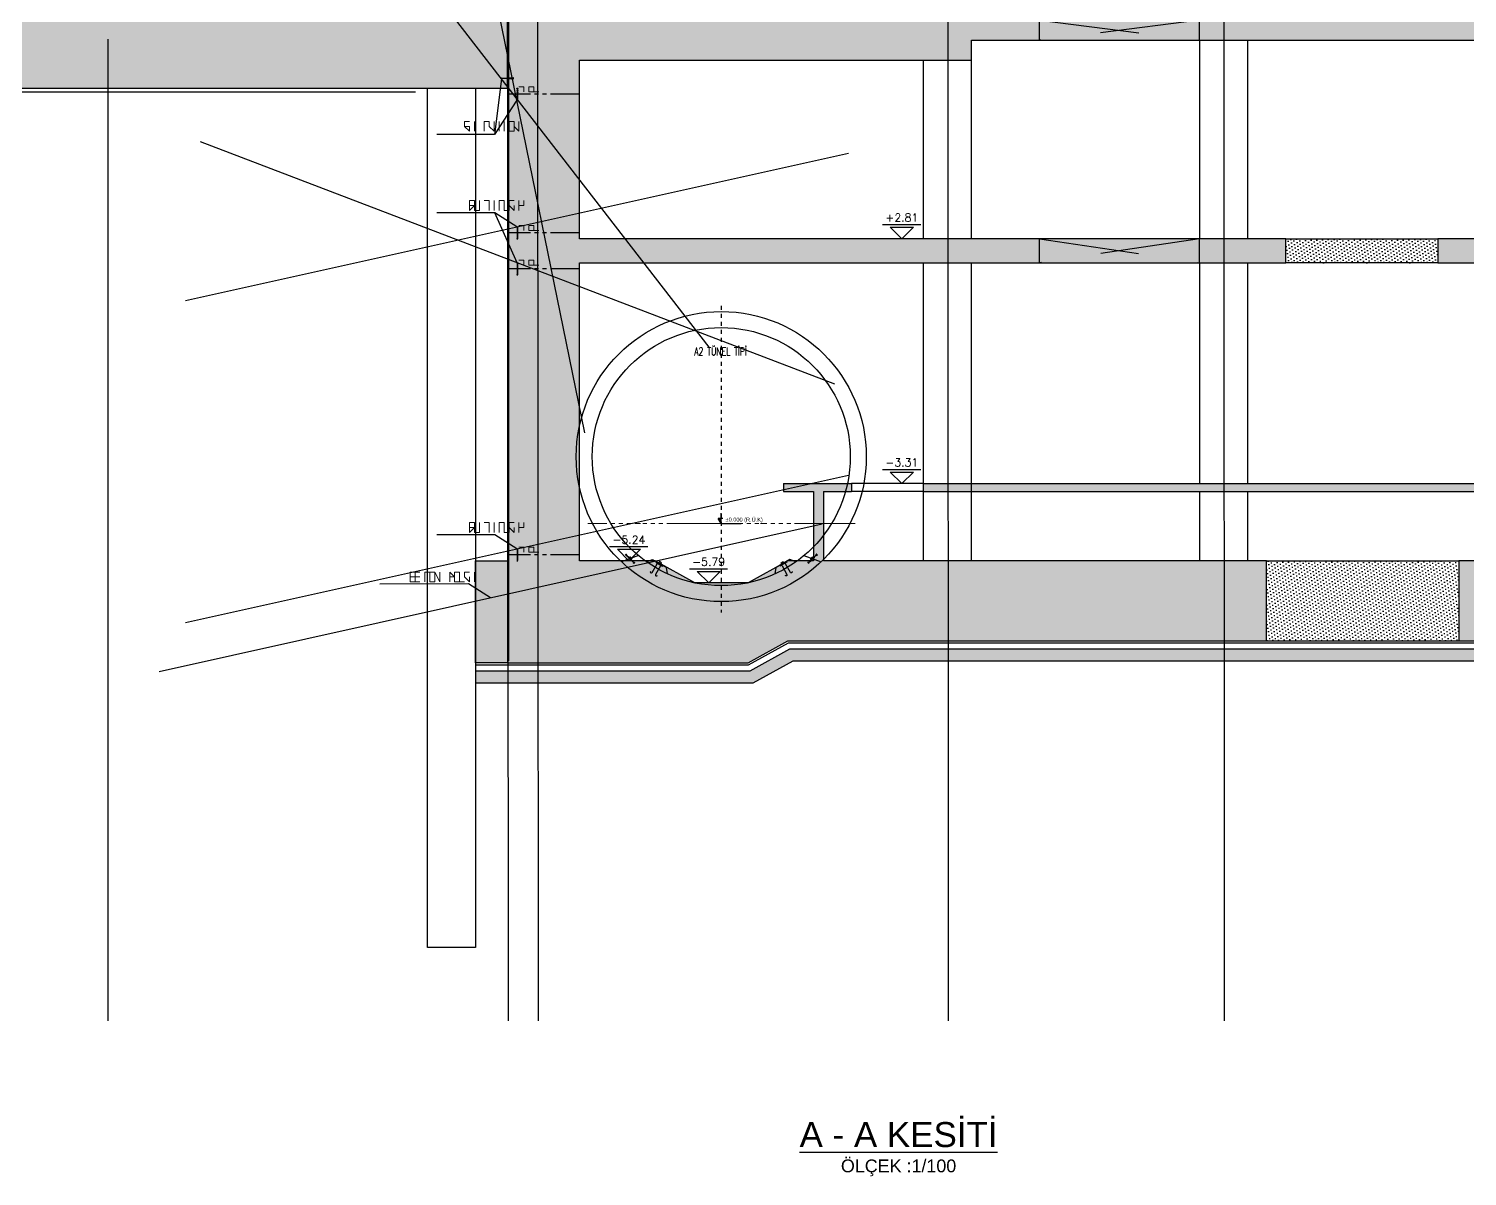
# Model space of a CAD drawing. Header units: millimetres. Extents: x 400382 to 401500, y 4543975 to 4544133.
# Drawn here: x 400654.9 to 400690.85, y 4544002.22 to 4544030.9 of the extents above; entities that cross this region are included whole.
import ezdxf
from ezdxf.enums import TextEntityAlignment as Align

# ---------------------------------------------------------------- set-up
doc = ezdxf.new("R2010")
doc.units = ezdxf.units.MM
for name, pattern in [('ACAD_ISO05W100', [33, 24, -3, 0, -3, 0, -3]), ('AKS', [3, 2.5, -0.25, 0, -0.25]), ('CIZGI', [0.4, 0.25, -0.15]), ('CONTINU', [0]), ('DASHDOT', [1, 0.5, -0.25, 0, -0.25]), ('DASHDOT2', [0.5, 0.25, -0.125, 0, -0.125]), ('HIDDEN2', [4.7625, 3.175, -1.5875])]:
    doc.linetypes.add(name, pattern=pattern)
for name, color, linetype in [('aks prota', 2, 'AKS'), ('AXIS', 8, 'DASHDOT2'), ('görünüş prota', 4, 'Continuous'), ('iderzi_PROTA', 3, 'Continuous'), ('inşaat derzi prota', 11, 'Continuous'), ('KALIP', 1, 'Continuous'), ('kesik prota', 2, 'CIZGI'), ('kesit prota', 1, 'Continuous'), ('kesit tarama prota', 252, 'Continuous'), ('KOT', 7, 'Continuous'), ('kot prota', 4, 'Continuous'), ('LINE V2', 7, 'Continuous'), ('not prota', 2, 'Continuous'), ('not çizgisi prota', 4, 'Continuous'), ('OLCU', 5, 'Continuous'), ('PRT-CST-rc_level', 6, 'Continuous'), ('PRT-CST-rc_levermark', 4, 'Continuous'), ('st_s_su tutucu', 2, 'Continuous'), ('st_s_ölçü', 4, 'Continuous'), ('t35 prota', 3, 'Continuous'), ('tplan prota', 7, 'Continuous'), ('WATER STOP_B', 5, 'Continuous')]:
    doc.layers.add(name, color=color, linetype=linetype)
doc.layers.add('PRT-Geo-Axis', color=12, linetype='DASHDOT', lineweight=18)
doc.layers.add('PRT-KD-kazik', color=172, linetype='Continuous', lineweight=25)
doc.styles.add('Arial', font='Arial.ttf')
doc.styles.add('OLCU', font='romanstw.shx')
doc.styles.add('SIMPLXTW', font='simplxtw.shx', dxfattribs={"width": 0.6, "height": 125})
doc.styles.add('TEXT250', font='romanstw.shx', dxfattribs={"width": 0.8, "height": 25})
doc.styles.add('TUNNELCONSULT', font='Arial.ttf')
doc.dimstyles.new('1-50', dxfattribs={"dimtxt": 10, "dimasz": 4, "dimexe": 4, "dimexo": 8, "dimgap": 4, "dimtad": 1, "dimdec": 1, "dimrnd": 0.05, "dimzin": 9, "dimdsep": 46, "dimtxsty": 'OLCU', "dimblk1": 'OBLIQUE', "dimblk2": 'OBLIQUE', "dimsah": 1, "dimcen": 2, "dimdle": 4, "dimclrd": 4, "dimclre": 4, "dimclrt": 3, "dimadec": 1, "dimazin": 0, "dimtfac": 1, "dimtdec": 1, "dimtix": 1, "dimtmove": 2, "dimatfit": 3, "dimldrblk": 'OBLIQUE', "dimfxl": 1, "dimtvp": 1, "dimtolj": 1, "dimtzin": 1, "dimarcsym": 0})

# ---------------------------------------------------------------- blocks, each defined once
blk = doc.blocks.new('KOTK5')
at = {"layer": 'PRT-CST-rc_levermark'}
blk.add_line((217, 160), (-213, 160), dxfattribs=at)
blk.add_lwpolyline([(130, 130), (-130, 130), (0, 0)], close=True, dxfattribs=at)
at = {"layer": 'PRT-CST-rc_level', "style": 'OLCU'}
blk.add_attdef('000.00', text='', height=90, dxfattribs=at).set_placement((0, 193), align=Align.CENTER)
blk = doc.blocks.new('_Oblique')
at = {"layer": 'st_s_ölçü', "lineweight": -2}
blk.add_line((-0.5, -0.5), (0.5, 0.5), dxfattribs=at)
blk = doc.blocks.new('D')
at = {"layer": 'st_s_su tutucu', "linetype": 'CONTINU', "ltscale": 0.2}
for p, q in [((-39987.8, 52508.2), (-39992.6, 52508.2)), ((-39992.6, 52508.2), (-39992.6, 52507.4)), ((-39992.6, 52507.4), (-39990.6, 52506.1)), ((-39990.6, 52498.5), (-39991.5, 52498.5)), ((-39991.5, 52498.5), (-39991.5, 52497.9)), ((-39991.5, 52497.9), (-39990.6, 52497.9)), ((-39990.6, 52488.5), (-39991.5, 52488.5)), ((-39991.5, 52488.5), (-39991.5, 52487.9)), ((-39991.5, 52487.9), (-39990.6, 52487.9)), ((-39990.6, 52506.1), (-39990.6, 52498.5)), ((-39990.6, 52497.9), (-39990.6, 52488.5)), ((-39990.6, 52487.9), (-39990.6, 52478.7)), ((-39989.8, 52506.1), (-39987.8, 52507.4)), ((-39989.8, 52498.5), (-39989.8, 52506.1)), ((-39988.9, 52498.5), (-39989.8, 52498.5)), ((-39989.8, 52488.5), (-39989.8, 52497.9)), ((-39989.8, 52497.9), (-39988.9, 52497.9)), ((-39988.9, 52488.5), (-39989.8, 52488.5)), ((-39989.8, 52478.7), (-39989.8, 52487.9)), ((-39989.8, 52487.9), (-39988.9, 52487.9)), ((-39988.9, 52497.9), (-39988.9, 52498.5)), ((-39988.9, 52487.9), (-39988.9, 52488.5)), ((-39987.8, 52507.4), (-39987.8, 52508.2)), ((-39992.6, 52449), (-39990.6, 52450.3)), ((-39992.6, 52448.2), (-39992.6, 52449)), ((-39987.8, 52448.2), (-39992.6, 52448.2)), ((-39990.6, 52478.7), (-39991.9, 52478.7)), ((-39991.9, 52478.7), (-39991.9, 52477.7)), ((-39991.9, 52477.7), (-39990.6, 52477.7)), ((-39991.5, 52467.9), (-39991.5, 52468.5)), ((-39991.5, 52468.5), (-39990.6, 52468.5)), ((-39990.6, 52467.9), (-39991.5, 52467.9)), ((-39991.5, 52457.9), (-39991.5, 52458.5)), ((-39991.5, 52458.5), (-39990.6, 52458.5)), ((-39990.6, 52457.9), (-39991.5, 52457.9)), ((-39990.6, 52468.5), (-39990.6, 52477.7)), ((-39990.6, 52458.5), (-39990.6, 52467.9)), ((-39990.6, 52450.3), (-39990.6, 52457.9)), ((-39988.5, 52478.7), (-39989.8, 52478.7)), ((-39989.8, 52477.7), (-39988.5, 52477.7)), ((-39989.8, 52477.7), (-39989.8, 52468.5)), ((-39989.8, 52468.5), (-39988.9, 52468.5)), ((-39988.9, 52467.9), (-39989.8, 52467.9)), ((-39989.8, 52467.9), (-39989.8, 52458.5)), ((-39989.8, 52458.5), (-39988.9, 52458.5)), ((-39988.9, 52457.9), (-39989.8, 52457.9)), ((-39989.8, 52457.9), (-39989.8, 52450.3)), ((-39989.8, 52450.3), (-39987.8, 52449)), ((-39988.9, 52468.5), (-39988.9, 52467.9)), ((-39988.9, 52458.5), (-39988.9, 52457.9)), ((-39988.5, 52477.7), (-39988.5, 52478.7)), ((-39987.8, 52449), (-39987.8, 52448.2))]:
    blk.add_line(p, q, dxfattribs=at)
blk = doc.blocks.new('KESITKOT')
at = {"layer": 'KOT', "linetype": 'Continuous'}
h = blk.add_hatch(dxfattribs=at)
h.set_pattern_fill('ANSI31', color=5, scale=200, angle=45, style=0)
h.set_pattern_definition([(90, (63253.653, -35392.017), (25, 5e-15), [])])
h.paths.add_polyline_path([(-150, 260), (0, 260), (0, 0)])
at = {"layer": 'KOT', "color": 4, "linetype": 'Continuous'}
for p, q in [((75, 260), (-150, 260)), ((0, 0), (-150, 260)), ((0, 0), (0, 520)), ((0, 0), (1000, 0))]:
    blk.add_line(p, q, dxfattribs=at)
at = {"layer": 'KOT', "color": 7, "linetype": 'Continuous', "style": 'SIMPLXTW', "width": 0.7}
blk.add_attdef('%%P0.000', (216, 100), '', height=200, dxfattribs=at)
blk = doc.blocks.new('A$C05c5180b')
at = {"layer": 'AXIS', "color": 8, "linetype": 'DASHDOT', "ltscale": 3}
blk.add_line((909, 7722), (909, 60), dxfattribs=at)
at = {"layer": 'KALIP'}
for p, q in [((-1158, 1480), (-1585, 1325)), ((2977, 1480), (3404, 1325)), ((-955, 1324), (-806, 1383)), ((-806, 1383), (-459, 1183)), ((-435, 1024), (-459, 1183)), ((2254, 1024), (2278, 1183)), ((2624, 1383), (2278, 1183)), ((2774, 1324), (2624, 1383))]:
    blk.add_line(p, q, dxfattribs=at)
at = {"layer": 'KALIP', "elevation": 0}
for points in [[(-638, 1333), (-658, 1298), (-606, 1268), (-586, 1303)], [(2457, 1333), (2477, 1298), (2425, 1268), (2405, 1303)]]:
    blk.add_lwpolyline(points, close=True, dxfattribs=at)
at = {"layer": 'KALIP'}
for radius in [3625, 3225]:
    blk.add_circle((909, 3955), radius, dxfattribs=at)
at = {"layer": 'LINE V2', "color": 4, "elevation": 0}
for points in [[(-861, 1086, 1), (-818, 1061), (-696, 1274, -0.414214), (-668, 1281), (-616, 1251, -0.414214), (-609, 1224), (-731, 1011, 1), (-688, 986, -1)], [(2680, 1086, -1), (2637, 1061), (2514, 1274, 0.414214), (2487, 1281), (2435, 1251, 0.414214), (2428, 1224), (2550, 1011, -1), (2507, 986, 1)]]:
    blk.add_lwpolyline(points, format="xyb", dxfattribs=at)
for points in [[(-729, 1316), (-556, 1216), (-546, 1233), (-719, 1333)], [(2548, 1316), (2374, 1216), (2364, 1233), (2538, 1333)]]:
    blk.add_lwpolyline(points, close=True, dxfattribs=at)
at = {"layer": 'PRT-Geo-Axis', "linetype": 'DASHDOT', "ltscale": 3}
blk.add_line((4252, 2280), (-2415, 2280), dxfattribs=at)
at = {"layer": 'WATER STOP_B', "color": 3}
for points in [[(-1339, 1405, 0.57735), (-1339, 1408), (-1368, 1436, 0.57735), (-1371, 1435), (-1378, 1408, -0.57735), (-1381, 1407), (-1419, 1444), (-1424, 1439), (-1427, 1443), (-1422, 1447), (-1450, 1474), (-1454, 1469), (-1458, 1472), (-1453, 1477), (-1470, 1493), (-1488, 1490), (-1492, 1494), (-1467, 1520), (-1463, 1515), (-1466, 1498), (-1449, 1481), (-1444, 1486), (-1441, 1483), (-1445, 1478), (-1418, 1452), (-1414, 1457), (-1410, 1453), (-1415, 1448), (-1383, 1418, 0.57735), (-1380, 1419), (-1374, 1445, -0.57735), (-1370, 1446), (-1329, 1405, -0.57735), (-1330, 1402), (-1355, 1395, 0.57735), (-1356, 1392), (-1324, 1361), (-1320, 1366), (-1316, 1363), (-1321, 1358), (-1294, 1332), (-1289, 1337), (-1285, 1333), (-1290, 1328), (-1273, 1312), (-1255, 1316), (-1251, 1312), (-1276, 1286), (-1280, 1290), (-1277, 1308), (-1294, 1324), (-1299, 1319), (-1302, 1323), (-1298, 1327), (-1325, 1354), (-1330, 1349), (-1333, 1352), (-1328, 1357), (-1366, 1394, -0.57735), (-1366, 1397)], [(3158, 1405, -0.57735), (3157, 1408), (3186, 1436, -0.57735), (3190, 1435), (3196, 1408, 0.57735), (3200, 1407), (3238, 1444), (3242, 1439), (3246, 1443), (3241, 1447), (3268, 1474), (3273, 1469), (3277, 1472), (3272, 1477), (3289, 1493), (3307, 1490), (3311, 1494), (3286, 1520), (3282, 1515), (3285, 1498), (3268, 1481), (3263, 1486), (3260, 1483), (3264, 1478), (3237, 1452), (3232, 1457), (3229, 1453), (3234, 1448), (3202, 1418, -0.57735), (3199, 1419), (3193, 1445, 0.57735), (3189, 1446), (3148, 1405, 0.57735), (3148, 1402), (3174, 1395, -0.57735), (3174, 1392), (3143, 1361), (3138, 1366), (3135, 1363), (3140, 1358), (3112, 1332), (3108, 1337), (3104, 1333), (3109, 1328), (3092, 1312), (3074, 1316), (3070, 1312), (3095, 1286), (3099, 1290), (3096, 1308), (3113, 1324), (3118, 1319), (3121, 1323), (3117, 1327), (3144, 1354), (3148, 1349), (3152, 1352), (3147, 1357), (3185, 1394, 0.57735), (3184, 1397)]]:
    blk.add_lwpolyline(points, format="xyb", close=True, dxfattribs=at)
at = {"layer": 'OLCU'}
ref = blk.add_blockref('KESITKOT', (909, 2280), dxfattribs=dict(at, xscale=0.4999999999987873, yscale=0.4999999999987873, zscale=0.4999999999987873))
ref.add_attrib('%%P0.000', '%%P0.000 (R.Ü.K)', (1017, 2330), dxfattribs={"layer": 'KOT', "color": 1, "linetype": 'Continuous', "height": 100, "style": 'TUNNELCONSULT'})
at = {"layer": 'not prota', "style": 'TEXT250', "width": 0.7}
blk.add_text('A2 TÜNEL TİPİ', height=200, dxfattribs=at).set_placement((891, 6585), align=Align.MIDDLE_CENTER)

msp = doc.modelspace()

# ---------------------------------------------------------------- hatches: boundary and pattern name
at = {"layer": 'kesit tarama prota'}
h = msp.add_hatch(color=256, dxfattribs=at)
h.dxf.hatch_style = 1
h.paths.add_polyline_path([(400709.558, 4544054.199), (400665.472, 4544054.199), (400665.472, 4544052.999), (400708.058, 4544052.999), (400708.058, 4544031.11), (400707.758, 4544031.11), (400707.758, 4544025.649), (400690.108, 4544025.649), (400690.108, 4544025.049), (400698.557, 4544025.049), (400698.558, 4544024.449), (400699.158, 4544024.449), (400699.158, 4544025.049), (400701.558, 4544025.049), (400701.558, 4544023.749), (400702.158, 4544023.749), (400702.158, 4544025.049), (400707.758, 4544025.049), (400707.758, 4544017.599), (400705.867, 4544017.599), (400704.877, 4544017.049), (400703.537, 4544017.049), (400702.548, 4544017.599), (400701.908, 4544017.599), (400701.908, 4544019.329), (400702.658, 4544019.329), (400702.658, 4544019.529), (400700.958, 4544019.529), (400700.958, 4544019.329), (400701.658, 4544019.329), (400701.658, 4544017.599), (400690.633, 4544017.599), (400690.633, 4544015.599), (400702.03, 4544015.599), (400703.019, 4544015.049), (400705.396, 4544015.049), (400706.385, 4544015.049), (400709.558, 4544015.049)])
h = msp.add_hatch(color=256, dxfattribs=at)
h.dxf.hatch_style = 1
h.paths.add_polyline_path([(400666.858, 4544031.109), (400630.595, 4544031.109), (400630.595, 4544031.809), (400628.995, 4544031.809), (400628.995, 4544031.409), (400629.395, 4544031.409), (400629.395, 4544029.409), (400666.858, 4544029.409)])
h = msp.add_hatch(color=256, dxfattribs=at)
h.dxf.hatch_style = 1
h.paths.add_polyline_path([(400702.158, 4544031.109), (400666.858, 4544031.109), (400666.858, 4544015.049), (400672.872, 4544015.049), (400673.868, 4544015.599), (400685.833, 4544015.599), (400685.833, 4544017.599), (400674.758, 4544017.599), (400674.758, 4544019.329), (400675.459, 4544019.329), (400675.459, 4544019.529), (400673.758, 4544019.529), (400673.758, 4544019.329), (400674.508, 4544019.329), (400674.508, 4544017.599), (400673.868, 4544017.599), (400672.872, 4544017.046), (400671.543, 4544017.046), (400670.548, 4544017.599), (400668.658, 4544017.599), (400668.658, 4544025.049), (400686.308, 4544025.049), (400686.308, 4544025.649), (400668.658, 4544025.649), (400668.658, 4544030.109), (400678.458, 4544030.109), (400678.458, 4544030.609), (400702.158, 4544030.609)])
h = msp.add_hatch(dxfattribs=at)
h.set_pattern_fill('DOTS', color=2, scale=0.05, angle=36)
h.set_pattern_definition([(36, (401120.5221, 4543709.65936), (-0.014547592, 0.087543451), [0, -0.079375])])
h.paths.add_polyline_path([(400686.308, 4544025.649), (400686.308, 4544025.049), (400690.108, 4544025.049), (400690.108, 4544025.649)])
h = msp.add_hatch(color=256, dxfattribs=at)
h.dxf.hatch_style = 1
h.paths.add_polyline_path([(400699.158, 4544019.529), (400677.258, 4544019.529), (400677.258, 4544019.329), (400699.158, 4544019.329)])
h = msp.add_hatch(color=256, dxfattribs=at)
h.dxf.hatch_style = 1
h.paths.add_polyline_path([(400666.858, 4544017.599), (400666.058, 4544017.599), (400666.058, 4544015.049), (400666.858, 4544015.049)])
h = msp.add_hatch(dxfattribs=at)
h.set_pattern_fill('DOTS', color=2, scale=0.05, angle=36)
h.set_pattern_definition([(36, (400727.2554, 4543709.65936), (-0.014547592, 0.087543451), [0, -0.079375])])
h.paths.add_polyline_path([(400690.633, 4544017.599), (400685.833, 4544017.599), (400685.833, 4544015.599), (400690.633, 4544015.599)])
h = msp.add_hatch(dxfattribs=at)
h.set_pattern_fill('AR-CONC', color=253, scale=0.001)
h.set_pattern_definition([(50, (401120.5221, 4543709.65936), (0.18218467, -0.015939086), [0.01905, -0.20955]), (355, (401120.5221, 4543709.65936), (-0.03524342, 0.191056845), [0.01524, -0.167640584]), (100.451445, (401120.53728, 4543709.65803), (0.146941247, 0.17511775), [0.01619001, -0.178090245]), (46.1842, (401120.5221, 4543709.71016), (0.27107904, -0.04204233), [0.028575, -0.314325]), (96.63556, (401120.5447, 4543709.70666), (0.23740413, 0.24742612), [0.02428502, -0.26713561]), (351.18415, (401120.5221, 4543709.71016), (0.23740413, 0.24742612), [0.02285997, -0.25145973]), (21, (401120.5475, 4543709.69746), (0.15161439, -0.1022652), [0.01905, -0.20955]), (326, (401120.5475, 4543709.69746), (0.06180203, 0.184187966), [0.01524, -0.16764]), (71.451445, (401120.56014, 4543709.68894), (0.21341642, 0.08192277), [0.01619001, -0.17808994]), (37.5, (401120.5221, 4543709.65936), (0.003088603, 0.084555039), [0, -0.165608, 0, -0.17018, 0, -0.168275]), (7.5, (401120.5221, 4543709.65936), (0.066819663, 0.100180575), [0, -0.097028, 0, -0.161798, 0, -0.064135]), (327.5, (401120.46546, 4543709.65936), (0.135590595, -0.005728744), [0, -0.0635, 0, -0.19812, 0, -0.26289]), (317.5, (401120.44006, 4543709.65936), (0.148129181, 0.02542649), [0, -0.08255, 0, -0.131572, 0, -0.18669])])
h.paths.add_polyline_path([(400701.978, 4544015.399), (400673.919, 4544015.399), (400672.924, 4544014.846), (400671.491, 4544014.846), (400670.496, 4544014.849), (400666.058, 4544014.849), (400666.058, 4544014.549), (400670.418, 4544014.549), (400671.413, 4544014.546), (400673.002, 4544014.546), (400673.997, 4544015.099), (400701.9, 4544015.099), (400702.889, 4544014.549), (400705.526, 4544014.549), (400706.515, 4544014.549), (400710.358, 4544014.549), (400710.358, 4544014.849), (400706.437, 4544014.849), (400705.448, 4544014.849), (400702.967, 4544014.849)])

# ---------------------------------------------------------------- linework, layer by layer
at = {"layer": 'aks prota', "ltscale": 10}
for p, q in [((400656.873, 4544060.74), (400656.873, 4544006.098)), ((400666.848, 4544060.553), (400666.873, 4544006.098)), ((400667.633, 4544006.098), (400667.608, 4544060.553)), ((400677.883, 4544006.098), (400677.858, 4544060.553)), ((400684.783, 4544006.098), (400684.758, 4544060.553))]:
    msp.add_line(p, q, dxfattribs=at)
at = {"layer": 'görünüş prota'}
for p, q in [((400684.158, 4544030.609), (400684.158, 4544025.649)), ((400685.358, 4544030.609), (400685.358, 4544025.649)), ((400677.258, 4544025.649), (400677.258, 4544030.109)), ((400678.458, 4544025.649), (400678.458, 4544030.109)), ((400677.258, 4544019.529), (400677.258, 4544025.049)), ((400678.458, 4544019.529), (400678.458, 4544025.049)), ((400684.158, 4544025.049), (400684.158, 4544019.529)), ((400685.358, 4544025.049), (400685.358, 4544019.529)), ((400677.258, 4544017.599), (400677.258, 4544019.329)), ((400678.458, 4544017.599), (400678.458, 4544019.529)), ((400684.158, 4544019.329), (400684.158, 4544017.599)), ((400685.358, 4544019.329), (400685.358, 4544017.599))]:
    msp.add_line(p, q, dxfattribs=at)
for points in [[(400664.558, 4544029.309), (400629.295, 4544029.309), (400629.295, 4544029.409)], [(400686.308, 4544025.649), (400690.108, 4544025.649)], [(400690.108, 4544025.049), (400686.308, 4544025.049)], [(400685.833, 4544017.599), (400690.633, 4544017.599)], [(400666.058, 4544014.999), (400670.535, 4544014.999), (400671.53, 4544014.996), (400672.885, 4544014.996), (400673.881, 4544015.549), (400702.017, 4544015.549), (400703.006, 4544014.999), (400705.409, 4544014.999), (400706.398, 4544014.999), (400710.358, 4544014.999)], [(400666.058, 4544014.849), (400670.496, 4544014.849), (400671.491, 4544014.846), (400672.924, 4544014.846), (400673.919, 4544015.399), (400701.978, 4544015.399), (400702.967, 4544014.849), (400705.448, 4544014.849), (400706.437, 4544014.849), (400710.358, 4544014.849)], [(400685.833, 4544015.599), (400690.633, 4544015.599)], [(400666.058, 4544014.549), (400670.418, 4544014.549), (400671.413, 4544014.546), (400673.002, 4544014.546), (400673.997, 4544015.099), (400701.9, 4544015.099), (400702.889, 4544014.549), (400705.526, 4544014.549), (400706.515, 4544014.549), (400710.358, 4544014.549), (400710.358, 4544014.999)]]:
    msp.add_lwpolyline(points, dxfattribs=at)
at = {"layer": 'görünüş prota', "linetype": 'HIDDEN2'}
for points in [[(400677.258, 4544019.529), (400675.459, 4544019.529)], [(400677.258, 4544019.329), (400675.459, 4544019.329)]]:
    msp.add_lwpolyline(points, dxfattribs=at)
at = {"layer": 'iderzi_PROTA', "linetype": 'ACAD_ISO05W100', "ltscale": 2}
msp.add_line((400666.894, 4544015.099), (400666.894, 4544067.011), dxfattribs=at)
at = {"layer": 'inşaat derzi prota', "linetype": 'ACAD_ISO05W100', "ltscale": 0.03}
for points in [[(400668.658, 4544029.259), (400666.858, 4544029.259)], [(400668.658, 4544025.799), (400666.858, 4544025.799)], [(400668.658, 4544024.899), (400666.858, 4544024.899)], [(400668.658, 4544017.749), (400666.858, 4544017.749)]]:
    msp.add_lwpolyline(points, dxfattribs=at)
at = {"layer": 'kesik prota', "ltscale": 10}
for points in [[(400684.158, 4544031.109), (400680.158, 4544030.609), (400680.158, 4544031.109), (400684.158, 4544030.609), (400684.158, 4544031.109)], [(400684.158, 4544025.649), (400680.158, 4544025.049), (400680.158, 4544025.649), (400684.158, 4544025.049), (400684.158, 4544025.649)]]:
    msp.add_lwpolyline(points, dxfattribs=at)
at = {"layer": 'kesit prota', "color": 1}
for p, q in [((400673.758, 4544019.529), (400675.459, 4544019.529)), ((400673.758, 4544019.529), (400673.758, 4544019.329)), ((400673.758, 4544019.329), (400674.508, 4544019.329)), ((400674.508, 4544019.329), (400674.508, 4544017.599)), ((400674.758, 4544019.329), (400675.459, 4544019.329)), ((400674.758, 4544019.329), (400674.758, 4544017.599)), ((400675.459, 4544019.529), (400675.459, 4544019.329)), ((400677.258, 4544019.529), (400699.158, 4544019.529)), ((400677.258, 4544019.329), (400677.258, 4544019.529)), ((400677.258, 4544019.329), (400699.158, 4544019.329))]:
    msp.add_line(p, q, dxfattribs=at)
for points in [[(400665.472, 4544052.999), (400708.058, 4544052.999), (400708.058, 4544031.11), (400707.758, 4544031.11), (400707.758, 4544025.649), (400690.108, 4544025.649), (400690.108, 4544025.049), (400698.547, 4544025.049)], [(400630.595, 4544031.109), (400630.595, 4544031.809), (400628.995, 4544031.809), (400628.995, 4544031.409), (400629.395, 4544031.409), (400629.395, 4544029.409), (400666.858, 4544029.409), (400666.858, 4544031.109), (400630.595, 4544031.109)], [(400674.508, 4544017.599), (400673.868, 4544017.599), (400672.872, 4544017.046), (400671.543, 4544017.046), (400670.548, 4544017.599), (400668.658, 4544017.599), (400668.658, 4544025.049), (400686.308, 4544025.049), (400686.308, 4544025.649), (400668.658, 4544025.649), (400668.658, 4544030.109), (400678.458, 4544030.109), (400678.458, 4544030.609), (400702.158, 4544030.609), (400702.158, 4544031.109), (400666.858, 4544031.109), (400666.858, 4544015.049), (400672.872, 4544015.049), (400673.868, 4544015.599)], [(400666.858, 4544015.049), (400666.058, 4544015.049), (400666.058, 4544017.599), (400666.858, 4544017.599)], [(400673.868, 4544015.599), (400685.833, 4544015.599), (400685.833, 4544017.599), (400674.758, 4544017.599)], [(400701.658, 4544017.599), (400690.633, 4544017.599), (400690.633, 4544015.599), (400702.03, 4544015.599), (400703.019, 4544015.049), (400705.396, 4544015.049), (400706.385, 4544015.049), (400709.558, 4544015.049)]]:
    msp.add_lwpolyline(points, dxfattribs=at)
at = {"layer": 'PRT-Geo-Axis', "linetype": 'DASHDOT', "ltscale": 3}
msp.add_line((400675.536, 4544018.529), (400668.869, 4544018.529), dxfattribs=at)
at = {"layer": 'PRT-KD-kazik', "color": 3}
msp.add_lwpolyline([(400666.058, 4544029.409), (400666.058, 4544007.939), (400664.858, 4544007.939), (400664.858, 4544029.409)], dxfattribs=at)
at = {"layer": 'st_s_ölçü', "color": 6, "lineweight": 0}
for points in [[(400667.147, 4544029.448), (400667.271, 4544029.448), (400667.147, 4544029.448), (400667.271, 4544029.448), (400667.271, 4544029.324)], [(400667.519, 4544029.324), (400667.643, 4544029.324)], [(400665.91, 4544028.581), (400665.786, 4544028.581), (400665.786, 4544028.457), (400665.91, 4544028.457), (400665.91, 4544028.334), (400665.786, 4544028.457)], [(400666.281, 4544028.581), (400666.281, 4544028.334)], [(400666.281, 4544028.581), (400666.405, 4544028.581)], [(400666.405, 4544028.581), (400666.405, 4544028.457), (400666.529, 4544028.334), (400666.529, 4544028.457), (400666.529, 4544028.581)], [(400666.652, 4544028.581), (400666.652, 4544028.334)], [(400667.024, 4544028.581), (400666.9, 4544028.581), (400666.9, 4544028.457), (400666.9, 4544028.334), (400667.024, 4544028.334), (400667.024, 4544028.457)], [(400667.024, 4544028.581), (400667.024, 4544028.457), (400667.147, 4544028.334), (400667.147, 4544028.457), (400667.147, 4544028.581)], [(400666.034, 4544026.601), (400665.91, 4544026.601), (400665.91, 4544026.477), (400666.034, 4544026.477), (400665.91, 4544026.354), (400665.91, 4544026.477)], [(400666.034, 4544026.601), (400666.034, 4544026.477), (400666.034, 4544026.354), (400666.157, 4544026.354), (400666.157, 4544026.477), (400666.157, 4544026.601)], [(400666.281, 4544026.601), (400666.405, 4544026.601)], [(400666.405, 4544026.601), (400666.405, 4544026.354)], [(400666.652, 4544026.601), (400666.652, 4544026.354)], [(400666.652, 4544026.601), (400666.776, 4544026.601)], [(400666.776, 4544026.601), (400666.776, 4544026.477), (400666.776, 4544026.354), (400666.9, 4544026.354), (400666.9, 4544026.477), (400666.9, 4544026.601)], [(400667.024, 4544026.601), (400666.9, 4544026.601), (400666.9, 4544026.477), (400667.024, 4544026.354), (400667.024, 4544026.477)], [(400667.147, 4544026.601), (400667.147, 4544026.477), (400667.147, 4544026.354), (400667.147, 4544026.477), (400667.271, 4544026.477), (400667.271, 4544026.601)], [(400667.147, 4544025.982), (400667.271, 4544025.982), (400667.147, 4544025.982), (400667.271, 4544025.982), (400667.271, 4544025.858)], [(400667.519, 4544025.858), (400667.643, 4544025.858)], [(400667.147, 4544025.116), (400667.271, 4544025.116), (400667.147, 4544025.116), (400667.271, 4544025.116), (400667.271, 4544024.992)], [(400667.519, 4544024.992), (400667.643, 4544024.992)], [(400666.034, 4544018.557), (400665.91, 4544018.557), (400665.91, 4544018.433), (400666.034, 4544018.433), (400665.91, 4544018.309), (400665.91, 4544018.433)], [(400666.034, 4544018.557), (400666.034, 4544018.433), (400666.034, 4544018.309), (400666.157, 4544018.309), (400666.157, 4544018.433), (400666.157, 4544018.557)], [(400666.281, 4544018.557), (400666.405, 4544018.557)], [(400666.405, 4544018.557), (400666.405, 4544018.309)], [(400666.652, 4544018.557), (400666.652, 4544018.309)], [(400666.652, 4544018.557), (400666.776, 4544018.557)], [(400666.776, 4544018.557), (400666.776, 4544018.433), (400666.776, 4544018.309), (400666.9, 4544018.309), (400666.9, 4544018.433), (400666.9, 4544018.557)], [(400667.024, 4544018.557), (400666.9, 4544018.557), (400666.9, 4544018.433), (400667.024, 4544018.309), (400667.024, 4544018.433)], [(400667.147, 4544018.557), (400667.147, 4544018.433), (400667.147, 4544018.309), (400667.147, 4544018.433), (400667.271, 4544018.433), (400667.271, 4544018.557)], [(400667.147, 4544017.938), (400667.271, 4544017.938), (400667.147, 4544017.938), (400667.271, 4544017.938), (400667.271, 4544017.814)], [(400667.519, 4544017.814), (400667.643, 4544017.814)], [(400664.425, 4544017.072), (400664.425, 4544017.319), (400664.549, 4544017.319), (400664.549, 4544017.195), (400664.425, 4544017.195)], [(400664.549, 4544017.195), (400664.549, 4544017.072), (400664.425, 4544017.072)], [(400664.549, 4544017.072), (400664.549, 4544017.319), (400664.672, 4544017.319)], [(400664.549, 4544017.195), (400664.672, 4544017.195)], [(400664.796, 4544017.319), (400664.796, 4544017.072)], [(400664.796, 4544017.319), (400664.92, 4544017.319)], [(400665.044, 4544017.072), (400665.044, 4544017.319), (400665.167, 4544017.072), (400665.167, 4544017.319)], [(400665.662, 4544017.319), (400665.662, 4544017.072), (400665.786, 4544017.072)], [(400665.91, 4544017.319), (400665.786, 4544017.319), (400665.786, 4544017.195), (400665.91, 4544017.072), (400665.91, 4544017.195)], [(400664.549, 4544017.072), (400664.672, 4544017.072)]]:
    msp.add_lwpolyline(points, dxfattribs=at)
for points in [[(400667.395, 4544029.324), (400667.395, 4544029.448), (400667.519, 4544029.448), (400667.519, 4544029.324), (400667.395, 4544029.324)], [(400666.034, 4544028.581), (400666.034, 4544028.457), (400666.034, 4544028.334), (400666.034, 4544028.457), (400666.034, 4544028.581)], [(400666.776, 4544028.581), (400666.776, 4544028.457), (400666.776, 4544028.334), (400666.776, 4544028.457), (400666.776, 4544028.581)], [(400666.529, 4544026.601), (400666.529, 4544026.477), (400666.529, 4544026.354), (400666.529, 4544026.477), (400666.529, 4544026.601)], [(400667.395, 4544025.858), (400667.395, 4544025.982), (400667.519, 4544025.982), (400667.519, 4544025.858), (400667.395, 4544025.858)], [(400667.395, 4544024.992), (400667.395, 4544025.116), (400667.519, 4544025.116), (400667.519, 4544024.992), (400667.395, 4544024.992)], [(400666.529, 4544018.557), (400666.529, 4544018.433), (400666.529, 4544018.309), (400666.529, 4544018.433), (400666.529, 4544018.557)], [(400667.395, 4544017.814), (400667.395, 4544017.938), (400667.519, 4544017.938), (400667.519, 4544017.814), (400667.395, 4544017.814)], [(400664.92, 4544017.319), (400664.92, 4544017.195), (400664.92, 4544017.072), (400665.044, 4544017.072), (400665.044, 4544017.195), (400665.044, 4544017.319), (400664.92, 4544017.319)], [(400665.415, 4544017.072), (400665.415, 4544017.319), (400665.539, 4544017.195), (400665.415, 4544017.195), (400665.415, 4544017.072)], [(400665.539, 4544017.319), (400665.539, 4544017.195), (400665.539, 4544017.072), (400665.662, 4544017.072), (400665.662, 4544017.195), (400665.662, 4544017.319), (400665.539, 4544017.319)], [(400666.034, 4544017.319), (400666.034, 4544017.195), (400666.034, 4544017.072), (400666.034, 4544017.195), (400666.034, 4544017.319)]]:
    msp.add_lwpolyline(points, close=True, dxfattribs=at)

# ---------------------------------------------------------------- block references
at = {"layer": 'kesit prota', "xscale": 0.001, "yscale": 0.001, "zscale": 0.001}
msp.add_blockref('A$C05c5180b', (400671.293, 4544016.249), dxfattribs=at)
at = {"layer": 'kot prota', "linetype": 'CONTINU', "ltscale": 0.1}
ref = msp.add_blockref('KOTK5', (400676.716, 4544025.649), dxfattribs=dict(at, xscale=-0.002222222222222221, yscale=0.002222222222222222, zscale=0.002222222222222222, rotation=359.9999999998683))
ref.add_attrib('000.00', '+2.81', dxfattribs={"layer": 'PRT-CST-rc_level', "height": 0.2, "style": 'OLCU'}).set_placement((400676.716, 4544026.078), align=Align.CENTER)
ref = msp.add_blockref('KOTK5', (400676.716, 4544019.529), dxfattribs=dict(at, xscale=-0.002222222222222221, yscale=0.002222222222222222, zscale=0.002222222222222222, rotation=359.9999999998683))
ref.add_attrib('000.00', '-3.31', dxfattribs={"layer": 'PRT-CST-rc_level', "height": 0.2, "style": 'OLCU'}).set_placement((400676.716, 4544019.958), align=Align.CENTER)
ref = msp.add_blockref('KOTK5', (400669.895, 4544017.599), dxfattribs=dict(at, xscale=-0.002222222222222221, yscale=0.002222222222222222, zscale=0.002222222222222222, rotation=359.9999999998683))
ref.add_attrib('000.00', '-5.24', dxfattribs={"layer": 'PRT-CST-rc_level', "height": 0.2, "style": 'OLCU'}).set_placement((400669.895, 4544018.028), align=Align.CENTER)
ref = msp.add_blockref('KOTK5', (400671.888, 4544017.046), dxfattribs=dict(at, xscale=-0.002222222222222221, yscale=0.002222222222222222, zscale=0.002222222222222222, rotation=359.9999999998683))
ref.add_attrib('000.00', '-5.79', dxfattribs={"layer": 'PRT-CST-rc_level', "height": 0.2, "style": 'OLCU'}).set_placement((400671.888, 4544017.475), align=Align.CENTER)
at = {"layer": 'st_s_ölçü', "xscale": 0.004999999999999999, "yscale": 0.004999999999999999, "zscale": 0.004999999999999999}
for p, rotation in [((400404.467, 4543829.708), 269.9999999999667), ((400467.157, 4544291.65), 179.9999999999666), ((400467.157, 4544288.19), 179.9999999999666), ((400467.157, 4544287.29), 179.9999999999666), ((400467.157, 4544280.14), 179.9999999999666)]:
    msp.add_blockref('D', p, dxfattribs=dict(at, rotation=rotation))

# ---------------------------------------------------------------- texts
at = {"layer": 't35 prota', "style": 'Arial'}
msp.add_text('ÖLÇEK :1/100', height=0.32, dxfattribs=at).set_placement((400676.634, 4544002.462), align=Align.MIDDLE)
at = {"layer": 'tplan prota', "style": 'Arial'}
msp.add_text('%%UA - A KESİTİ', height=0.625, dxfattribs=at).set_placement((400676.634, 4544003.337), align=Align.MIDDLE)

# ---------------------------------------------------------------- leaders
at = {"layer": 'not çizgisi prota'}
for points in [[(400667.103, 4544025.049), (400666.544, 4544026.299), (400665.094, 4544026.299)], [(400667.096, 4544025.948), (400666.544, 4544026.299), (400665.094, 4544026.299)], [(400666.71, 4544029.647), (400666.533, 4544028.257), (400665.094, 4544028.257)], [(400667.096, 4544029.109), (400666.533, 4544028.257), (400665.094, 4544028.257)], [(400667.096, 4544017.898), (400666.544, 4544018.249), (400665.094, 4544018.249)], [(400666.438, 4544016.677), (400665.886, 4544017.028), (400663.673, 4544017.016)]]:
    msp.add_leader(points, dimstyle='1-50', override={"dimasz": 12, "dimgap": 4, "dimtad": 0}, dxfattribs=at)

doc.saveas('drawing.dxf')
